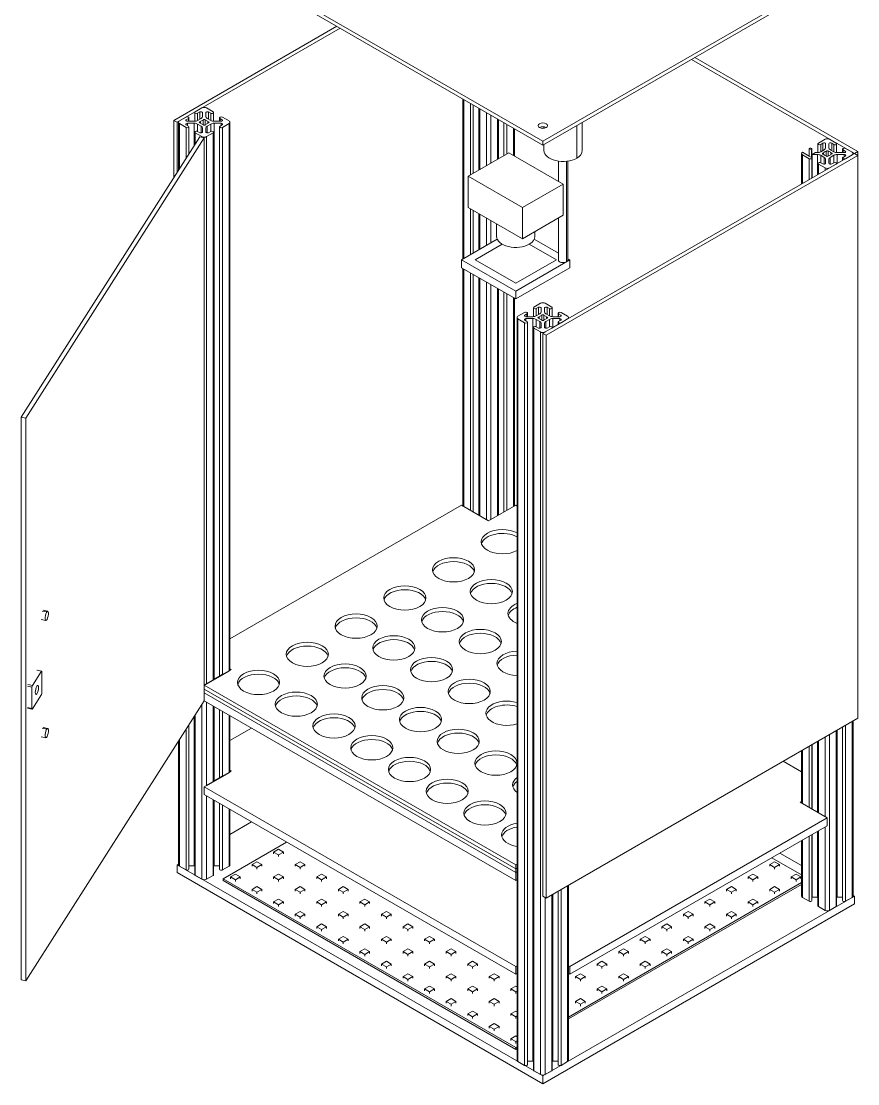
# Model space of a CAD drawing. Header units: inches. Extents: x 10.6 to 65.4, y 6.9 to 61.4.
# Drawn here: x 10.57 to 32.4, y 15.22 to 42.97 of the extents above; entities that cross this region are included whole.
import ezdxf

# ---------------------------------------------------------------- set-up
doc = ezdxf.new("R2010")
doc.units = ezdxf.units.IN
doc.header["$MEASUREMENT"] = 0
doc.layers.add('black', color=250, linetype='Continuous')

# ---------------------------------------------------------------- blocks, each defined once
blk = doc.blocks.new('A$C04AF39A6')
at = {"color": 0, "linetype": 'Continuous', "lineweight": 0, "extrusion": (5e-16, 0.816497, 0.57735)}
for p, q in [((75.594, 51.389), (85.14, 45.877)), ((75.594, 51.287), (85.14, 45.775)), ((85.14, 45.877), (93.271, 50.572)), ((85.14, 45.775), (93.271, 50.47)), ((75.505, 46.424), (79.76, 48.881)), ((79.849, 48.83), (75.594, 46.373)), ((93.271, 45.557), (89.016, 48.014)), ((89.105, 48.065), (93.36, 45.608)), ((83.053, 42.8), (83.053, 46.98)), ((83.077, 42.814), (83.077, 46.966)), ((76.056, 46.399), (76.056, 46.63)), ((76.069, 46.648), (76.242, 46.748)), ((76.186, 46.644), (76.13, 46.612)), ((76.186, 46.452), (76.186, 46.644)), ((76.257, 46.523), (76.257, 46.627)), ((76.344, 46.627), (76.344, 46.523)), ((76.36, 46.748), (76.533, 46.648)), ((76.472, 46.612), (76.416, 46.644)), ((76.416, 46.644), (76.416, 46.452)), ((76.546, 46.399), (76.546, 46.63)), ((83.251, 44.996), (83.251, 46.866)), ((83.325, 45.039), (83.325, 46.823)), ((83.466, 45.121), (83.466, 46.742)), ((83.48, 45.129), (83.48, 46.733)), ((83.493, 45.136), (83.493, 46.726)), ((83.667, 45.237), (83.667, 46.626)), ((75.505, 46.424), (75.594, 46.373)), ((75.505, 44.925), (75.505, 46.424)), ((75.594, 46.373), (75.594, 45.064)), ((75.628, 45.118), (75.628, 46.373)), ((75.653, 46.407), (75.826, 46.508)), ((75.826, 46.239), (75.653, 46.34)), ((75.653, 45.156), (75.653, 46.34)), ((75.888, 46.472), (75.832, 46.44)), ((75.832, 46.44), (75.832, 46.406)), ((75.861, 46.399), (76.041, 46.399)), ((76.041, 46.348), (75.861, 46.348)), ((75.861, 46.348), (75.861, 46.29)), ((75.888, 46.399), (75.888, 46.472)), ((75.9, 46.399), (75.9, 46.49)), ((76.041, 45.766), (76.041, 46.348)), ((76.13, 46.42), (76.13, 46.612)), ((76.13, 46.42), (76.221, 46.472)), ((76.201, 46.388), (76.201, 46.359)), ((76.276, 46.431), (76.276, 46.316)), ((76.326, 46.431), (76.326, 46.316)), ((76.381, 46.472), (76.472, 46.42)), ((76.4, 46.388), (76.4, 46.359)), ((76.472, 46.42), (76.472, 46.612)), ((76.561, 46.399), (76.741, 46.399)), ((76.741, 46.348), (76.561, 46.348)), ((76.561, 46.348), (76.561, 31.827)), ((76.701, 46.399), (76.701, 46.49)), ((76.77, 46.44), (76.714, 46.472)), ((76.714, 46.399), (76.714, 46.472)), ((76.741, 46.29), (76.741, 46.348)), ((76.77, 46.406), (76.77, 46.44)), ((76.776, 46.508), (76.949, 46.407)), ((76.949, 46.34), (76.776, 46.239)), ((76.949, 32.051), (76.949, 46.34)), ((76.974, 32.065), (76.974, 46.373)), ((83.784, 45.304), (83.784, 46.558)), ((83.958, 45.405), (83.958, 46.458)), ((83.971, 45.412), (83.971, 46.45)), ((83.985, 46.442), (83.985, 45.421)), ((84.123, 45.5), (84.123, 46.363)), ((84.126, 45.502), (84.126, 46.361)), ((86.17, 45.638), (86.17, 46.37)), ((75.826, 45.429), (75.826, 46.239)), ((75.832, 46.307), (75.888, 46.275)), ((75.9, 45.545), (75.9, 46.257)), ((76.056, 45.79), (76.056, 46.117)), ((76.242, 45.999), (76.069, 46.099)), ((76.069, 45.81), (76.069, 46.099)), ((76.221, 46.275), (76.13, 46.327)), ((76.13, 46.327), (76.13, 46.135)), ((76.13, 46.135), (76.186, 46.102)), ((76.221, 46.096), (76.221, 46.275)), ((76.257, 46.119), (76.257, 46.223)), ((76.276, 46.316), (76.276, 46.313)), ((76.326, 46.316), (76.326, 46.313)), ((76.344, 46.223), (76.344, 46.119)), ((76.533, 46.099), (76.36, 45.999)), ((76.472, 46.327), (76.381, 46.275)), ((76.381, 46.275), (76.381, 46.096)), ((76.416, 46.102), (76.472, 46.135)), ((76.472, 46.135), (76.472, 46.327)), ((76.533, 31.811), (76.533, 46.099)), ((76.546, 31.818), (76.546, 46.117)), ((76.701, 31.908), (76.701, 46.257)), ((76.714, 46.275), (76.77, 46.307)), ((76.776, 31.951), (76.776, 46.239)), ((84.2, 45.545), (84.2, 46.318)), ((84.374, 45.509), (84.374, 46.218)), ((84.398, 45.495), (84.398, 46.203)), ((85.17, 46.216), (85.17, 46.254)), ((86.024, 45.434), (86.024, 46.286)), ((71.526, 38.674), (76.184, 45.99)), ((76.301, 45.965), (71.643, 38.65)), ((76.301, 45.965), (76.184, 45.99)), ((76.242, 45.978), (76.242, 45.999)), ((76.301, 31.268), (76.301, 45.965)), ((76.36, 31.71), (76.36, 45.999)), ((85.14, 45.775), (85.14, 45.877)), ((85.17, 45.638), (85.17, 45.793)), ((92.319, 45.583), (92.319, 45.813)), ((92.332, 45.831), (92.506, 45.931)), ((92.45, 45.828), (92.394, 45.796)), ((92.394, 45.604), (92.394, 45.796)), ((92.45, 45.636), (92.45, 45.828)), ((92.521, 45.707), (92.521, 45.811)), ((92.608, 45.811), (92.608, 45.707)), ((92.623, 45.931), (92.797, 45.831)), ((92.735, 45.796), (92.679, 45.828)), ((92.679, 45.828), (92.679, 45.636)), ((92.735, 45.604), (92.735, 45.796)), ((92.809, 45.583), (92.809, 45.813)), ((83.195, 44.964), (84.256, 45.577)), ((84.256, 45.577), (85.67, 44.76)), ((93.36, 45.506), (85.228, 40.811)), ((85.79, 41.238), (93.271, 45.557)), ((91.892, 44.76), (91.892, 45.557)), ((91.916, 45.591), (92.093, 45.489)), ((92.089, 45.423), (91.916, 45.523)), ((91.916, 44.774), (91.916, 45.523)), ((92.151, 45.656), (92.089, 45.691)), ((92.089, 45.691), (92.089, 45.491)), ((92.151, 45.458), (92.151, 45.656)), ((92.164, 45.441), (92.164, 45.673)), ((92.167, 45.532), (92.254, 45.582)), ((92.305, 45.532), (92.167, 45.532)), ((92.167, 45.532), (92.167, 44.919)), ((92.254, 45.582), (92.305, 45.582)), ((92.305, 44.999), (92.305, 45.532)), ((92.393, 45.603), (92.484, 45.656)), ((92.484, 45.458), (92.393, 45.511)), ((92.393, 45.511), (92.393, 45.319)), ((92.465, 45.571), (92.465, 45.543)), ((92.539, 45.614), (92.539, 45.5)), ((92.589, 45.614), (92.589, 45.5)), ((92.644, 45.656), (92.736, 45.603)), ((92.736, 45.511), (92.644, 45.458)), ((92.664, 45.571), (92.664, 45.543)), ((92.736, 45.319), (92.736, 45.511)), ((92.824, 45.582), (93.004, 45.582)), ((93.004, 45.532), (92.824, 45.532)), ((92.824, 45.532), (92.824, 45.299)), ((92.965, 45.582), (92.965, 45.673)), ((93.034, 45.623), (92.978, 45.656)), ((92.978, 45.582), (92.978, 45.656)), ((93.004, 45.474), (93.004, 45.532)), ((93.034, 45.589), (93.034, 45.623)), ((93.039, 45.691), (93.213, 45.591)), ((93.213, 45.523), (93.039, 45.423)), ((93.237, 45.537), (93.237, 45.557)), ((93.271, 45.557), (93.36, 45.608)), ((93.271, 45.557), (93.36, 45.506)), ((93.36, 45.608), (93.36, 45.506)), ((93.36, 30.809), (93.36, 45.506)), ((85.545, 44.832), (85.545, 45.358)), ((85.758, 42.729), (85.758, 45.354)), ((85.795, 42.78), (85.795, 45.358)), ((92.089, 44.875), (92.089, 45.423)), ((92.093, 45.489), (92.095, 45.49)), ((92.095, 45.49), (92.151, 45.458)), ((92.164, 44.917), (92.164, 45.441)), ((92.319, 45.007), (92.319, 45.301)), ((92.506, 45.183), (92.332, 45.283)), ((92.332, 45.015), (92.332, 45.283)), ((92.394, 45.318), (92.45, 45.286)), ((92.484, 45.279), (92.484, 45.458)), ((92.521, 45.303), (92.521, 45.407)), ((92.539, 45.5), (92.539, 45.496)), ((92.589, 45.5), (92.589, 45.496)), ((92.608, 45.407), (92.608, 45.303)), ((92.797, 45.283), (92.623, 45.183)), ((92.644, 45.458), (92.644, 45.279)), ((92.679, 45.286), (92.735, 45.318)), ((92.809, 45.29), (92.809, 45.301)), ((92.965, 45.38), (92.965, 45.441)), ((92.978, 45.458), (93.034, 45.491)), ((83.195, 44.964), (83.195, 44.148)), ((84.609, 44.148), (83.195, 44.964)), ((92.506, 45.115), (92.506, 45.183)), ((85.67, 44.76), (84.609, 44.148)), ((85.67, 44.76), (85.67, 43.944)), ((84.609, 43.331), (83.195, 44.148)), ((84.609, 44.148), (84.609, 43.331)), ((83.251, 42.914), (83.251, 44.116)), ((83.325, 42.957), (83.325, 44.073)), ((83.466, 43.039), (83.466, 43.992)), ((83.48, 43.047), (83.48, 43.983)), ((83.493, 43.054), (83.493, 43.976)), ((83.667, 43.155), (83.667, 43.876)), ((85.67, 43.944), (84.609, 43.331)), ((85.545, 42.78), (85.545, 43.872)), ((83.784, 43.222), (83.784, 43.808)), ((83.933, 43.722), (83.933, 43.393)), ((83.95, 43.318), (83.018, 42.78)), ((85.545, 42.954), (84.916, 43.318)), ((84.933, 43.518), (84.933, 43.393)), ((83.372, 42.78), (84.079, 43.189)), ((84.079, 43.189), (83.372, 42.78)), ((84.786, 43.189), (85.493, 42.78)), ((85.493, 42.78), (84.786, 43.189)), ((83.018, 42.78), (84.433, 41.964)), ((83.018, 42.576), (83.018, 42.78)), ((84.433, 42.168), (83.372, 42.78)), ((83.372, 42.78), (84.433, 42.168)), ((85.493, 42.78), (84.433, 42.168)), ((84.433, 41.964), (85.847, 42.78)), ((84.433, 42.168), (85.493, 42.78)), ((85.847, 42.78), (85.795, 42.81)), ((85.847, 42.576), (85.847, 42.78)), ((84.433, 41.76), (83.018, 42.576)), ((83.053, 36.352), (83.053, 42.556)), ((83.077, 36.337), (83.077, 42.542)), ((85.847, 42.576), (84.433, 41.76)), ((83.251, 36.237), (83.251, 42.442)), ((83.325, 36.194), (83.325, 42.399)), ((83.466, 36.113), (83.466, 42.318)), ((83.48, 36.105), (83.48, 42.309)), ((83.493, 36.097), (83.493, 42.302)), ((83.667, 35.997), (83.667, 42.202)), ((83.784, 35.997), (83.784, 42.134)), ((83.958, 36.097), (83.958, 42.034)), ((83.971, 36.105), (83.971, 42.026)), ((83.985, 42.018), (83.985, 36.113)), ((84.123, 36.192), (84.123, 41.939)), ((84.126, 36.194), (84.126, 41.937)), ((84.433, 41.76), (84.433, 41.964)), ((84.2, 36.237), (84.2, 41.894)), ((84.374, 36.337), (84.374, 41.794)), ((84.398, 36.352), (84.398, 41.779)), ((84.907, 41.546), (85.081, 41.647)), ((85.198, 41.647), (85.372, 41.546)), ((84.491, 41.306), (84.665, 41.406)), ((84.726, 41.371), (84.67, 41.338)), ((84.726, 41.297), (84.726, 41.371)), ((84.739, 41.297), (84.739, 41.389)), ((84.895, 41.298), (84.895, 41.529)), ((84.968, 41.318), (85.06, 41.371)), ((85.025, 41.543), (84.969, 41.511)), ((84.969, 41.319), (84.969, 41.511)), ((85.025, 41.351), (85.025, 41.543)), ((85.096, 41.422), (85.096, 41.526)), ((85.183, 41.526), (85.183, 41.422)), ((85.22, 41.371), (85.311, 41.318)), ((85.31, 41.511), (85.254, 41.543)), ((85.254, 41.543), (85.254, 41.351)), ((85.31, 41.319), (85.31, 41.511)), ((85.385, 41.298), (85.385, 41.529)), ((85.54, 41.297), (85.54, 41.389)), ((85.609, 41.338), (85.553, 41.371)), ((85.553, 41.297), (85.553, 41.371)), ((85.615, 41.406), (85.788, 41.306)), ((84.467, 21.88), (84.467, 41.272)), ((84.665, 41.138), (84.491, 41.238)), ((84.491, 21.847), (84.491, 41.238)), ((84.665, 21.746), (84.665, 41.138)), ((84.67, 41.338), (84.67, 41.304)), ((84.67, 41.206), (84.726, 41.174)), ((84.7, 41.297), (84.88, 41.297)), ((84.88, 41.247), (84.7, 41.247)), ((84.7, 41.247), (84.7, 41.189)), ((84.739, 21.764), (84.739, 41.156)), ((84.88, 21.855), (84.88, 41.247)), ((85.06, 41.173), (84.968, 41.226)), ((84.968, 41.226), (84.968, 41.034)), ((85.04, 41.287), (85.04, 41.258)), ((85.06, 40.994), (85.06, 41.173)), ((85.096, 41.018), (85.096, 41.122)), ((85.115, 41.33), (85.115, 41.215)), ((85.115, 41.215), (85.115, 41.211)), ((85.165, 41.33), (85.165, 41.215)), ((85.165, 41.215), (85.165, 41.211)), ((85.183, 41.122), (85.183, 41.018)), ((85.311, 41.226), (85.22, 41.173)), ((85.22, 41.173), (85.22, 40.994)), ((85.239, 41.287), (85.239, 41.258)), ((85.311, 41.034), (85.311, 41.226)), ((85.373, 40.997), (85.613, 41.135)), ((85.399, 41.297), (85.58, 41.297)), ((85.58, 41.247), (85.399, 41.247)), ((85.399, 41.247), (85.399, 41.012)), ((85.54, 41.093), (85.54, 41.156)), ((85.553, 41.174), (85.609, 41.206)), ((85.58, 41.189), (85.58, 41.247)), ((85.609, 41.304), (85.609, 41.338)), ((85.788, 41.238), (85.615, 41.138)), ((85.615, 41.136), (85.615, 41.138)), ((85.788, 41.236), (85.788, 41.238)), ((85.812, 41.251), (85.812, 41.272)), ((84.895, 21.624), (84.895, 41.016)), ((85.081, 40.898), (84.907, 40.998)), ((84.907, 21.606), (84.907, 40.998)), ((84.969, 41.034), (85.025, 41.001)), ((85.081, 21.506), (85.081, 40.898)), ((85.14, 40.862), (85.197, 40.895)), ((85.14, 40.862), (85.228, 40.811)), ((85.14, 26.165), (85.14, 40.862)), ((85.372, 40.998), (85.198, 40.898)), ((85.198, 40.896), (85.198, 40.898)), ((85.228, 40.811), (85.228, 26.114)), ((85.254, 41.001), (85.31, 41.034)), ((85.372, 40.996), (85.372, 40.998)), ((85.385, 41.004), (85.385, 41.016)), ((71.643, 38.65), (71.526, 38.674)), ((71.526, 23.977), (71.526, 38.674)), ((71.643, 38.65), (71.643, 23.953)), ((83.018, 36.371), (76.974, 32.881)), ((83.725, 35.963), (83.018, 36.371)), ((84.433, 36.371), (83.725, 35.963)), ((84.467, 36.352), (84.433, 36.371)), ((72.075, 33.611), (72.192, 33.587)), ((72.101, 33.632), (72.218, 33.607)), ((72.049, 33.387), (72.166, 33.362)), ((72.052, 32.039), (71.815, 31.667)), ((71.934, 32.064), (72.052, 32.039)), ((71.941, 32.069), (72.058, 32.044)), ((72.063, 31.47), (72.063, 32.03)), ((76.774, 31.95), (76.535, 31.811)), ((77.008, 32.085), (76.951, 32.052)), ((76.974, 32.105), (77.008, 32.085)), ((71.686, 31.649), (71.804, 31.624)), ((71.698, 31.692), (71.815, 31.667)), ((76.358, 31.709), (76.301, 31.677)), ((76.301, 31.677), (76.301, 31.574)), ((76.301, 31.677), (84.433, 26.982)), ((71.804, 31.624), (71.804, 31.064)), ((71.815, 31.055), (72.052, 31.427)), ((76.301, 31.574), (76.301, 31.472)), ((76.301, 31.574), (84.433, 26.88)), ((84.433, 26.88), (76.301, 31.574)), ((76.301, 31.472), (76.301, 31.268)), ((76.301, 31.472), (84.433, 26.778)), ((84.433, 26.778), (76.301, 31.472)), ((71.643, 23.953), (76.301, 31.268)), ((71.686, 31.089), (71.804, 31.064)), ((76.242, 26.607), (76.242, 31.176)), ((84.433, 26.573), (76.301, 31.268)), ((76.36, 29.057), (76.36, 31.234)), ((76.533, 29.157), (76.533, 31.134)), ((76.546, 29.164), (76.546, 31.127)), ((76.561, 31.118), (76.561, 29.173)), ((71.691, 31.075), (71.808, 31.05)), ((76.041, 26.957), (76.041, 30.86)), ((76.056, 26.725), (76.056, 30.883)), ((76.069, 26.708), (76.069, 30.904)), ((76.701, 29.254), (76.701, 31.037)), ((76.776, 29.297), (76.776, 30.994)), ((76.949, 29.397), (76.949, 30.894)), ((76.974, 29.411), (76.974, 30.88)), ((85.228, 26.114), (93.36, 30.809)), ((72.075, 30.55), (72.192, 30.525)), ((72.101, 30.57), (72.218, 30.545)), ((75.826, 26.848), (75.826, 30.523)), ((75.9, 26.865), (75.9, 30.639)), ((77.538, 30.554), (76.974, 30.228)), ((92.965, 26.049), (92.965, 30.581)), ((93.039, 26.031), (93.039, 30.624)), ((93.213, 26.131), (93.213, 30.724)), ((93.237, 26.165), (93.237, 30.738)), ((72.049, 30.325), (72.166, 30.3)), ((75.653, 26.948), (75.653, 30.25)), ((92.506, 28.24), (92.506, 30.316)), ((92.623, 25.791), (92.623, 30.384)), ((92.797, 25.891), (92.797, 30.484)), ((92.809, 25.909), (92.809, 30.491)), ((92.824, 30.5), (92.824, 26.14)), ((75.628, 26.982), (75.628, 30.212)), ((91.916, 28.581), (91.916, 29.975)), ((92.089, 28.481), (92.089, 30.076)), ((92.164, 28.438), (92.164, 30.118)), ((92.167, 30.12), (92.167, 28.436)), ((92.305, 28.356), (92.305, 30.2)), ((92.319, 28.348), (92.319, 30.208)), ((92.332, 28.341), (92.332, 30.216)), ((91.892, 28.595), (91.892, 29.961)), ((77.008, 29.431), (76.951, 29.398)), ((76.974, 29.451), (77.008, 29.431)), ((91.892, 29.411), (91.415, 29.686)), ((76.774, 29.296), (76.535, 29.158)), ((92.167, 29.252), (92.164, 29.254)), ((76.358, 29.056), (76.301, 29.023)), ((76.301, 29.023), (76.301, 28.819)), ((76.301, 29.023), (84.433, 24.328)), ((84.433, 24.124), (76.301, 28.819)), ((76.36, 26.607), (76.36, 28.785)), ((76.533, 26.708), (76.533, 28.685)), ((76.546, 26.725), (76.546, 28.677)), ((76.561, 28.669), (76.561, 26.957)), ((76.701, 26.865), (76.701, 28.587)), ((91.857, 28.615), (91.892, 28.635)), ((92.564, 28.206), (91.857, 28.615)), ((92.164, 28.792), (92.167, 28.794)), ((92.167, 28.59), (92.164, 28.588)), ((76.776, 26.848), (76.776, 28.545)), ((76.949, 26.948), (76.949, 28.444)), ((76.974, 26.982), (76.974, 28.43)), ((77.538, 28.104), (76.974, 27.778)), ((85.847, 24.328), (92.564, 28.206)), ((92.564, 28.206), (92.564, 28.002)), ((92.564, 28.002), (85.847, 24.124)), ((92.164, 26.049), (92.164, 27.771)), ((92.167, 27.773), (92.167, 26.14)), ((92.305, 26.14), (92.305, 27.852)), ((92.319, 25.909), (92.319, 27.861)), ((92.332, 25.891), (92.332, 27.868)), ((92.506, 25.791), (92.506, 27.968)), ((76.796, 26.619), (78.453, 27.576)), ((91.892, 26.165), (91.892, 27.614)), ((91.916, 26.131), (91.916, 27.628)), ((92.089, 26.031), (92.089, 27.728)), ((78.24, 27.389), (78.113, 27.315)), ((78.113, 27.315), (78.24, 27.242)), ((78.113, 27.269), (78.113, 27.315)), ((78.367, 27.315), (78.24, 27.389)), ((78.24, 27.242), (78.367, 27.315)), ((78.24, 27.196), (78.24, 27.242)), ((78.367, 27.269), (78.367, 27.315)), ((91.892, 26.962), (91.327, 27.288)), ((75.628, 27.002), (75.594, 26.982)), ((75.594, 26.778), (75.594, 26.982)), ((75.594, 26.982), (85.14, 21.47)), ((75.653, 26.948), (75.826, 26.848)), ((75.9, 26.957), (76.041, 26.957)), ((76.561, 26.957), (76.701, 26.957)), ((76.776, 26.848), (76.949, 26.948)), ((77.677, 27.064), (77.55, 26.99)), ((77.55, 26.99), (77.677, 26.917)), ((77.55, 26.944), (77.55, 26.99)), ((77.804, 26.99), (77.677, 27.064)), ((77.677, 26.917), (77.804, 26.99)), ((77.677, 26.871), (77.677, 26.917)), ((77.804, 26.944), (77.804, 26.99)), ((78.803, 27.064), (78.676, 26.99)), ((78.676, 26.99), (78.803, 26.917)), ((78.676, 26.944), (78.676, 26.99)), ((78.93, 26.99), (78.803, 27.064)), ((78.803, 26.917), (78.93, 26.99)), ((78.803, 26.871), (78.803, 26.917)), ((78.93, 26.944), (78.93, 26.99)), ((84.433, 26.982), (84.467, 27.002)), ((84.433, 26.982), (84.433, 26.88)), ((91.188, 27.064), (91.061, 26.99)), ((91.061, 26.99), (91.188, 26.917)), ((91.061, 26.944), (91.061, 26.99)), ((91.119, 27.168), (91.892, 26.722)), ((91.315, 26.99), (91.188, 27.064)), ((91.188, 26.917), (91.315, 26.99)), ((91.188, 26.871), (91.188, 26.917)), ((91.315, 26.944), (91.315, 26.99)), ((75.594, 26.778), (85.14, 21.266)), ((76.069, 26.708), (76.242, 26.607)), ((76.36, 26.607), (76.533, 26.708)), ((77.114, 26.739), (76.987, 26.665)), ((76.987, 26.665), (77.114, 26.592)), ((76.987, 26.619), (76.987, 26.665)), ((77.241, 26.665), (77.114, 26.739)), ((77.114, 26.592), (77.241, 26.665)), ((77.241, 26.619), (77.241, 26.665)), ((78.24, 26.739), (78.113, 26.665)), ((78.113, 26.665), (78.24, 26.592)), ((78.113, 26.619), (78.113, 26.665)), ((78.367, 26.665), (78.24, 26.739)), ((78.24, 26.592), (78.367, 26.665)), ((78.367, 26.619), (78.367, 26.665)), ((79.366, 26.739), (79.239, 26.665)), ((79.239, 26.665), (79.366, 26.592)), ((79.239, 26.619), (79.239, 26.665)), ((79.493, 26.665), (79.366, 26.739)), ((79.366, 26.592), (79.493, 26.665)), ((79.493, 26.619), (79.493, 26.665)), ((84.433, 26.88), (84.467, 26.899)), ((84.467, 26.899), (84.433, 26.88)), ((84.433, 26.88), (84.433, 26.778)), ((84.433, 26.778), (84.467, 26.797)), ((84.467, 26.797), (84.433, 26.778)), ((84.433, 26.778), (84.433, 26.573)), ((90.625, 26.739), (90.498, 26.665)), ((90.498, 26.665), (90.625, 26.592)), ((90.498, 26.619), (90.498, 26.665)), ((90.752, 26.665), (90.625, 26.739)), ((90.625, 26.592), (90.752, 26.665)), ((90.752, 26.619), (90.752, 26.665)), ((91.751, 26.739), (91.624, 26.665)), ((91.624, 26.665), (91.751, 26.592)), ((91.624, 26.619), (91.624, 26.665)), ((91.878, 26.665), (91.751, 26.739)), ((91.751, 26.592), (91.878, 26.665)), ((91.878, 26.619), (91.878, 26.665)), ((92.167, 26.803), (92.164, 26.805)), ((76.796, 26.619), (76.796, 26.573)), ((84.433, 22.21), (76.796, 26.619)), ((84.433, 22.164), (76.796, 26.573)), ((77.114, 26.546), (77.114, 26.592)), ((77.677, 26.414), (77.55, 26.34)), ((77.804, 26.34), (77.677, 26.414)), ((78.24, 26.546), (78.24, 26.592)), ((78.803, 26.414), (78.676, 26.34)), ((78.93, 26.34), (78.803, 26.414)), ((79.366, 26.546), (79.366, 26.592)), ((79.929, 26.414), (79.802, 26.34)), ((80.056, 26.34), (79.929, 26.414)), ((84.467, 26.593), (84.433, 26.573)), ((85.788, 21.847), (85.788, 26.437)), ((91.892, 26.517), (85.812, 23.007)), ((91.892, 26.471), (85.812, 22.961)), ((85.812, 21.88), (85.812, 26.452)), ((90.062, 26.414), (89.935, 26.34)), ((90.19, 26.34), (90.062, 26.414)), ((90.625, 26.546), (90.625, 26.592)), ((91.188, 26.414), (91.061, 26.34)), ((91.315, 26.34), (91.188, 26.414)), ((91.751, 26.546), (91.751, 26.592)), ((77.55, 26.34), (77.677, 26.267)), ((77.55, 26.294), (77.55, 26.34)), ((77.677, 26.267), (77.804, 26.34)), ((77.677, 26.221), (77.677, 26.267)), ((77.804, 26.294), (77.804, 26.34)), ((78.24, 26.089), (78.113, 26.015)), ((78.367, 26.015), (78.24, 26.089)), ((78.676, 26.34), (78.803, 26.267)), ((78.676, 26.294), (78.676, 26.34)), ((78.803, 26.267), (78.93, 26.34)), ((78.803, 26.221), (78.803, 26.267)), ((78.93, 26.294), (78.93, 26.34)), ((79.366, 26.089), (79.239, 26.015)), ((79.493, 26.015), (79.366, 26.089)), ((79.802, 26.34), (79.929, 26.267)), ((79.802, 26.294), (79.802, 26.34)), ((79.929, 26.267), (80.056, 26.34)), ((79.929, 26.221), (79.929, 26.267)), ((80.056, 26.294), (80.056, 26.34)), ((80.492, 26.089), (80.365, 26.015)), ((80.619, 26.015), (80.492, 26.089)), ((85.14, 26.165), (85.228, 26.114)), ((85.14, 21.47), (93.271, 26.165)), ((85.198, 21.506), (85.198, 26.131)), ((85.372, 21.606), (85.372, 26.197)), ((85.385, 21.624), (85.385, 26.205)), ((85.399, 26.213), (85.399, 21.855)), ((85.54, 21.764), (85.54, 26.294)), ((85.615, 21.746), (85.615, 26.337)), ((89.499, 26.089), (89.372, 26.015)), ((89.627, 26.015), (89.499, 26.089)), ((89.935, 26.34), (90.062, 26.267)), ((89.935, 26.294), (89.935, 26.34)), ((90.062, 26.267), (90.19, 26.34)), ((90.062, 26.221), (90.062, 26.267)), ((90.19, 26.294), (90.19, 26.34)), ((90.625, 26.089), (90.498, 26.015)), ((90.752, 26.015), (90.625, 26.089)), ((91.061, 26.34), (91.188, 26.267)), ((91.061, 26.294), (91.061, 26.34)), ((91.188, 26.267), (91.315, 26.34)), ((91.188, 26.221), (91.188, 26.267)), ((91.315, 26.294), (91.315, 26.34)), ((91.916, 26.131), (92.089, 26.031)), ((92.167, 26.14), (92.305, 26.14)), ((92.824, 26.14), (92.965, 26.14)), ((93.039, 26.031), (93.213, 26.131)), ((93.271, 26.165), (93.237, 26.185)), ((93.271, 25.961), (93.271, 26.165)), ((78.113, 26.015), (78.24, 25.942)), ((78.113, 25.969), (78.113, 26.015)), ((78.24, 25.942), (78.367, 26.015)), ((78.24, 25.896), (78.24, 25.942)), ((78.367, 25.969), (78.367, 26.015)), ((79.239, 26.015), (79.366, 25.942)), ((79.239, 25.969), (79.239, 26.015)), ((79.366, 25.942), (79.493, 26.015)), ((79.366, 25.896), (79.366, 25.942)), ((79.493, 25.969), (79.493, 26.015)), ((80.365, 26.015), (80.492, 25.942)), ((80.365, 25.969), (80.365, 26.015)), ((80.492, 25.942), (80.619, 26.015)), ((80.492, 25.896), (80.492, 25.942)), ((80.619, 25.969), (80.619, 26.015)), ((85.14, 21.266), (93.271, 25.961)), ((89.372, 26.015), (89.499, 25.942)), ((89.372, 25.969), (89.372, 26.015)), ((89.499, 25.942), (89.627, 26.015)), ((89.499, 25.896), (89.499, 25.942)), ((89.627, 25.969), (89.627, 26.015)), ((90.498, 26.015), (90.625, 25.942)), ((90.498, 25.969), (90.498, 26.015)), ((90.625, 25.942), (90.752, 26.015)), ((90.625, 25.896), (90.625, 25.942)), ((90.752, 25.969), (90.752, 26.015)), ((92.332, 25.891), (92.506, 25.791)), ((92.623, 25.791), (92.797, 25.891)), ((78.803, 25.764), (78.676, 25.69)), ((78.676, 25.69), (78.803, 25.617)), ((78.676, 25.644), (78.676, 25.69)), ((78.93, 25.69), (78.803, 25.764)), ((78.803, 25.617), (78.93, 25.69)), ((78.803, 25.571), (78.803, 25.617)), ((78.93, 25.644), (78.93, 25.69)), ((79.929, 25.764), (79.802, 25.69)), ((79.802, 25.69), (79.929, 25.617)), ((79.802, 25.644), (79.802, 25.69)), ((80.056, 25.69), (79.929, 25.764)), ((79.929, 25.617), (80.056, 25.69)), ((79.929, 25.571), (79.929, 25.617)), ((80.056, 25.644), (80.056, 25.69)), ((81.055, 25.764), (80.928, 25.69)), ((80.928, 25.69), (81.055, 25.617)), ((80.928, 25.644), (80.928, 25.69)), ((81.182, 25.69), (81.055, 25.764)), ((81.055, 25.617), (81.182, 25.69)), ((81.055, 25.571), (81.055, 25.617)), ((81.182, 25.644), (81.182, 25.69)), ((88.936, 25.764), (88.809, 25.69)), ((88.809, 25.69), (88.936, 25.617)), ((88.809, 25.644), (88.809, 25.69)), ((89.064, 25.69), (88.936, 25.764)), ((88.936, 25.617), (89.064, 25.69)), ((88.936, 25.571), (88.936, 25.617)), ((89.064, 25.644), (89.064, 25.69)), ((90.062, 25.764), (89.935, 25.69)), ((89.935, 25.69), (90.062, 25.617)), ((89.935, 25.644), (89.935, 25.69)), ((90.19, 25.69), (90.062, 25.764)), ((90.062, 25.617), (90.19, 25.69)), ((90.062, 25.571), (90.062, 25.617)), ((90.19, 25.644), (90.19, 25.69)), ((79.366, 25.439), (79.239, 25.365)), ((79.239, 25.365), (79.366, 25.292)), ((79.239, 25.319), (79.239, 25.365)), ((79.493, 25.365), (79.366, 25.439)), ((79.366, 25.292), (79.493, 25.365)), ((79.366, 25.246), (79.366, 25.292)), ((79.493, 25.319), (79.493, 25.365)), ((80.492, 25.439), (80.365, 25.365)), ((80.365, 25.365), (80.492, 25.292)), ((80.365, 25.319), (80.365, 25.365)), ((80.619, 25.365), (80.492, 25.439)), ((80.492, 25.292), (80.619, 25.365)), ((80.492, 25.246), (80.492, 25.292)), ((80.619, 25.319), (80.619, 25.365)), ((81.618, 25.439), (81.49, 25.365)), ((81.49, 25.365), (81.618, 25.292)), ((81.49, 25.319), (81.49, 25.365)), ((81.745, 25.365), (81.618, 25.439)), ((81.618, 25.292), (81.745, 25.365)), ((81.618, 25.246), (81.618, 25.292)), ((81.745, 25.319), (81.745, 25.365)), ((88.373, 25.439), (88.246, 25.365)), ((88.246, 25.365), (88.373, 25.292)), ((88.246, 25.319), (88.246, 25.365)), ((88.501, 25.365), (88.373, 25.439)), ((88.373, 25.292), (88.501, 25.365)), ((88.373, 25.246), (88.373, 25.292)), ((88.501, 25.319), (88.501, 25.365)), ((89.499, 25.439), (89.372, 25.365)), ((89.372, 25.365), (89.499, 25.292)), ((89.372, 25.319), (89.372, 25.365)), ((89.627, 25.365), (89.499, 25.439)), ((89.499, 25.292), (89.627, 25.365)), ((89.499, 25.246), (89.499, 25.292)), ((89.627, 25.319), (89.627, 25.365)), ((79.929, 25.114), (79.802, 25.04)), ((79.802, 25.04), (79.929, 24.967)), ((79.802, 24.994), (79.802, 25.04)), ((80.056, 25.04), (79.929, 25.114)), ((79.929, 24.967), (80.056, 25.04)), ((80.056, 24.994), (80.056, 25.04)), ((81.055, 25.114), (80.928, 25.04)), ((80.928, 25.04), (81.055, 24.967)), ((80.928, 24.994), (80.928, 25.04)), ((81.182, 25.04), (81.055, 25.114)), ((81.055, 24.967), (81.182, 25.04)), ((81.182, 24.994), (81.182, 25.04)), ((82.181, 25.114), (82.053, 25.04)), ((82.053, 25.04), (82.181, 24.967)), ((82.053, 24.994), (82.053, 25.04)), ((82.308, 25.04), (82.181, 25.114)), ((82.181, 24.967), (82.308, 25.04)), ((82.308, 24.994), (82.308, 25.04)), ((87.81, 25.114), (87.683, 25.04)), ((87.683, 25.04), (87.81, 24.967)), ((87.683, 24.994), (87.683, 25.04)), ((87.938, 25.04), (87.81, 25.114)), ((87.81, 24.967), (87.938, 25.04)), ((87.938, 24.994), (87.938, 25.04)), ((88.936, 25.114), (88.809, 25.04)), ((88.809, 25.04), (88.936, 24.967)), ((88.809, 24.994), (88.809, 25.04)), ((89.064, 25.04), (88.936, 25.114)), ((88.936, 24.967), (89.064, 25.04)), ((89.064, 24.994), (89.064, 25.04)), ((79.929, 24.921), (79.929, 24.967)), ((80.492, 24.789), (80.365, 24.715)), ((80.365, 24.715), (80.492, 24.642)), ((80.365, 24.669), (80.365, 24.715)), ((80.619, 24.715), (80.492, 24.789)), ((80.492, 24.642), (80.619, 24.715)), ((80.619, 24.669), (80.619, 24.715)), ((81.055, 24.921), (81.055, 24.967)), ((81.618, 24.789), (81.49, 24.715)), ((81.49, 24.715), (81.618, 24.642)), ((81.49, 24.669), (81.49, 24.715)), ((81.745, 24.715), (81.618, 24.789)), ((81.618, 24.642), (81.745, 24.715)), ((81.745, 24.669), (81.745, 24.715)), ((82.181, 24.921), (82.181, 24.967)), ((82.744, 24.789), (82.616, 24.715)), ((82.616, 24.715), (82.744, 24.642)), ((82.616, 24.669), (82.616, 24.715)), ((82.871, 24.715), (82.744, 24.789)), ((82.744, 24.642), (82.871, 24.715)), ((82.871, 24.669), (82.871, 24.715)), ((87.247, 24.789), (87.12, 24.715)), ((87.12, 24.715), (87.247, 24.642)), ((87.12, 24.669), (87.12, 24.715)), ((87.375, 24.715), (87.247, 24.789)), ((87.247, 24.642), (87.375, 24.715)), ((87.375, 24.669), (87.375, 24.715)), ((87.81, 24.921), (87.81, 24.967)), ((88.373, 24.789), (88.246, 24.715)), ((88.246, 24.715), (88.373, 24.642)), ((88.246, 24.669), (88.246, 24.715)), ((88.501, 24.715), (88.373, 24.789)), ((88.373, 24.642), (88.501, 24.715)), ((88.501, 24.669), (88.501, 24.715)), ((88.936, 24.921), (88.936, 24.967)), ((80.492, 24.596), (80.492, 24.642)), ((81.055, 24.464), (80.928, 24.39)), ((81.182, 24.39), (81.055, 24.464)), ((81.618, 24.596), (81.618, 24.642)), ((82.181, 24.464), (82.053, 24.39)), ((82.308, 24.39), (82.181, 24.464)), ((82.744, 24.596), (82.744, 24.642)), ((83.307, 24.464), (83.179, 24.39)), ((83.434, 24.39), (83.307, 24.464)), ((86.684, 24.464), (86.557, 24.39)), ((86.812, 24.39), (86.684, 24.464)), ((87.247, 24.596), (87.247, 24.642)), ((87.81, 24.464), (87.683, 24.39)), ((87.938, 24.39), (87.81, 24.464)), ((88.373, 24.596), (88.373, 24.642)), ((80.928, 24.39), (81.055, 24.317)), ((80.928, 24.344), (80.928, 24.39)), ((81.055, 24.317), (81.182, 24.39)), ((81.055, 24.271), (81.055, 24.317)), ((81.182, 24.344), (81.182, 24.39)), ((82.053, 24.39), (82.181, 24.317)), ((82.053, 24.344), (82.053, 24.39)), ((82.181, 24.317), (82.308, 24.39)), ((82.181, 24.271), (82.181, 24.317)), ((82.308, 24.344), (82.308, 24.39)), ((83.179, 24.39), (83.307, 24.317)), ((83.179, 24.344), (83.179, 24.39)), ((83.307, 24.317), (83.434, 24.39)), ((83.307, 24.271), (83.307, 24.317)), ((83.434, 24.344), (83.434, 24.39)), ((84.433, 24.328), (84.467, 24.348)), ((84.433, 24.328), (84.433, 24.124)), ((84.467, 24.144), (84.433, 24.124)), ((85.812, 24.348), (85.847, 24.328)), ((85.847, 24.124), (85.812, 24.144)), ((85.847, 24.328), (85.847, 24.124)), ((86.557, 24.39), (86.684, 24.317)), ((86.557, 24.344), (86.557, 24.39)), ((86.684, 24.317), (86.812, 24.39)), ((86.684, 24.271), (86.684, 24.317)), ((86.812, 24.344), (86.812, 24.39)), ((87.683, 24.39), (87.81, 24.317)), ((87.683, 24.344), (87.683, 24.39)), ((87.81, 24.317), (87.938, 24.39)), ((87.81, 24.271), (87.81, 24.317)), ((87.938, 24.344), (87.938, 24.39)), ((71.643, 23.953), (71.526, 23.977)), ((81.618, 24.139), (81.49, 24.065)), ((81.49, 24.065), (81.618, 23.992)), ((81.49, 24.019), (81.49, 24.065)), ((81.745, 24.065), (81.618, 24.139)), ((81.618, 23.992), (81.745, 24.065)), ((81.618, 23.946), (81.618, 23.992)), ((81.745, 24.019), (81.745, 24.065)), ((82.744, 24.139), (82.616, 24.065)), ((82.616, 24.065), (82.744, 23.992)), ((82.616, 24.019), (82.616, 24.065)), ((82.871, 24.065), (82.744, 24.139)), ((82.744, 23.992), (82.871, 24.065)), ((82.744, 23.946), (82.744, 23.992)), ((82.871, 24.019), (82.871, 24.065)), ((83.87, 24.139), (83.742, 24.065)), ((83.742, 24.065), (83.87, 23.992)), ((83.742, 24.019), (83.742, 24.065)), ((83.997, 24.065), (83.87, 24.139)), ((83.87, 23.992), (83.997, 24.065)), ((83.87, 23.946), (83.87, 23.992)), ((83.997, 24.019), (83.997, 24.065)), ((86.121, 24.139), (85.994, 24.065)), ((85.994, 24.065), (86.121, 23.992)), ((85.994, 24.019), (85.994, 24.065)), ((86.249, 24.065), (86.121, 24.139)), ((86.121, 23.992), (86.249, 24.065)), ((86.121, 23.946), (86.121, 23.992)), ((86.249, 24.019), (86.249, 24.065)), ((87.247, 24.139), (87.12, 24.065)), ((87.12, 24.065), (87.247, 23.992)), ((87.12, 24.019), (87.12, 24.065)), ((87.375, 24.065), (87.247, 24.139)), ((87.247, 23.992), (87.375, 24.065)), ((87.247, 23.946), (87.247, 23.992)), ((87.375, 24.019), (87.375, 24.065)), ((82.181, 23.813), (82.053, 23.74)), ((82.053, 23.74), (82.181, 23.667)), ((82.053, 23.694), (82.053, 23.74)), ((82.308, 23.74), (82.181, 23.813)), ((82.181, 23.667), (82.308, 23.74)), ((82.181, 23.621), (82.181, 23.667)), ((82.308, 23.694), (82.308, 23.74)), ((83.307, 23.813), (83.179, 23.74)), ((83.179, 23.74), (83.307, 23.667)), ((83.179, 23.694), (83.179, 23.74)), ((83.434, 23.74), (83.307, 23.813)), ((83.307, 23.667), (83.434, 23.74)), ((83.307, 23.621), (83.307, 23.667)), ((83.434, 23.694), (83.434, 23.74)), ((84.433, 23.813), (84.305, 23.74)), ((84.305, 23.74), (84.433, 23.667)), ((84.305, 23.694), (84.305, 23.74)), ((84.467, 23.794), (84.433, 23.813)), ((84.433, 23.667), (84.467, 23.686)), ((84.433, 23.621), (84.433, 23.667)), ((86.684, 23.813), (86.557, 23.74)), ((86.557, 23.74), (86.684, 23.667)), ((86.557, 23.694), (86.557, 23.74)), ((86.812, 23.74), (86.684, 23.813)), ((86.684, 23.667), (86.812, 23.74)), ((86.684, 23.621), (86.684, 23.667)), ((86.812, 23.694), (86.812, 23.74)), ((82.744, 23.488), (82.616, 23.415)), ((82.616, 23.415), (82.744, 23.341)), ((82.616, 23.369), (82.616, 23.415)), ((82.871, 23.415), (82.744, 23.488)), ((82.744, 23.341), (82.871, 23.415)), ((82.744, 23.296), (82.744, 23.341)), ((82.871, 23.369), (82.871, 23.415)), ((83.87, 23.488), (83.742, 23.415)), ((83.742, 23.415), (83.87, 23.341)), ((83.742, 23.369), (83.742, 23.415)), ((83.997, 23.415), (83.87, 23.488)), ((83.87, 23.341), (83.997, 23.415)), ((83.87, 23.296), (83.87, 23.341)), ((83.997, 23.369), (83.997, 23.415)), ((86.121, 23.488), (85.994, 23.415)), ((85.994, 23.415), (86.121, 23.341)), ((85.994, 23.369), (85.994, 23.415)), ((86.249, 23.415), (86.121, 23.488)), ((86.121, 23.341), (86.249, 23.415)), ((86.121, 23.296), (86.121, 23.341)), ((86.249, 23.369), (86.249, 23.415)), ((83.307, 23.163), (83.179, 23.09)), ((83.179, 23.09), (83.307, 23.016)), ((83.179, 23.044), (83.179, 23.09)), ((83.434, 23.09), (83.307, 23.163)), ((83.307, 23.016), (83.434, 23.09)), ((83.434, 23.044), (83.434, 23.09)), ((84.433, 23.163), (84.305, 23.09)), ((84.305, 23.09), (84.433, 23.016)), ((84.305, 23.044), (84.305, 23.09)), ((84.467, 23.144), (84.433, 23.163)), ((84.433, 23.016), (84.467, 23.036)), ((83.307, 22.971), (83.307, 23.016)), ((83.87, 22.838), (83.742, 22.765)), ((83.742, 22.765), (83.87, 22.691)), ((83.742, 22.719), (83.742, 22.765)), ((83.997, 22.765), (83.87, 22.838)), ((83.87, 22.691), (83.997, 22.765)), ((83.997, 22.719), (83.997, 22.765)), ((84.433, 22.971), (84.433, 23.016)), ((83.87, 22.646), (83.87, 22.691)), ((84.433, 22.513), (84.305, 22.44)), ((84.467, 22.494), (84.433, 22.513)), ((84.305, 22.44), (84.433, 22.366)), ((84.305, 22.394), (84.305, 22.44)), ((84.433, 22.366), (84.467, 22.386)), ((84.433, 22.32), (84.433, 22.366)), ((84.467, 22.23), (84.433, 22.21)), ((84.433, 22.21), (84.433, 22.164)), ((84.467, 22.184), (84.433, 22.164)), ((84.491, 21.847), (84.665, 21.746)), ((84.739, 21.855), (84.88, 21.855)), ((85.399, 21.855), (85.54, 21.855)), ((85.615, 21.746), (85.788, 21.847)), ((84.907, 21.606), (85.081, 21.506)), ((85.14, 21.266), (85.14, 21.47)), ((85.198, 21.506), (85.372, 21.606))]:
    blk.add_line(p, q, dxfattribs=at)
at = {"color": 0, "linetype": 'Continuous', "lineweight": 0, "extrusion": (0, 0, -1)}
for centre, major_axis, start_param, end_param in [((76.099, 46.63), (-0.0435, 0), -2.356194, 0.785398), ((75.857, 46.257), (0.0435, 0), -0.785398, 2.356194), ((85.14, 46.184), (0.125, 0), -2.356194, -0.785398), ((92.363, 45.813), (-0.0435, 0), -2.356194, 0.785398), ((93.008, 45.673), (-0.0435, 0), -0.785398, 2.356194), ((92.12, 45.441), (0.0435, 0), -0.785398, 2.356194), ((85.584, 41.389), (-0.0435, 0), -0.785398, 2.356194), ((84.696, 41.156), (0.0435, 0), -0.785398, 2.356194)]:
    blk.add_ellipse(centre, major_axis=major_axis, ratio=0.57735, start_param=start_param, end_param=end_param, dxfattribs=at)
at = {"color": 0, "linetype": 'Continuous', "lineweight": 0}
for centre, major_axis, ratio, start_param, end_param in [((76.216, 46.627), (0.0417, 0), 0.57735, 0, 2.356194), ((76.386, 46.627), (-0.0417, 0), 0.57735, -2.356194, 0), ((75.861, 46.423), (-0.0417, 0), 0.57735, -0.785398, 1.570796), ((75.861, 46.324), (-0.0417, 0), 0.57735, -1.570796, 0.785398), ((76.041, 46.471), (0.125, 0), 0.57735, -1.570796, -0.785398), ((76.041, 46.276), (-0.125, 0), 0.57735, -2.356194, -1.570796), ((76.198, 46.373), (-0.025, 0), 0.57735, -1.693052, 1.693052), ((76.301, 46.373), (-0.102, 0), 0.57735, -1.326285, -0.244511), ((76.301, 46.373), (-0.102, 0), 0.57735, 0.244511, 1.326285), ((76.132, 46.523), (0.125, 0), 0.57735, -0.785398, 0), ((76.301, 46.433), (0.025, 0), 0.57735, -0.122256, 3.263848), ((76.301, 46.373), (0.102, 0), 0.57735, 0.244511, 1.326285), ((76.301, 46.373), (0.102, 0), 0.57735, -1.326285, -0.244511), ((76.469, 46.523), (-0.125, 0), 0.57735, 0, 0.785398), ((76.403, 46.373), (0.025, 0), 0.57735, -1.693052, 1.693052), ((76.561, 46.471), (0.125, 0), 0.57735, -2.356194, -1.570796), ((76.561, 46.276), (-0.125, 0), 0.57735, -1.570796, -0.785398), ((76.741, 46.423), (0.0417, 0), 0.57735, -1.570796, 0.785398), ((76.741, 46.324), (0.0417, 0), 0.57735, -0.785398, 1.570796), ((76.216, 46.119), (0.0417, 0), 0.57735, -2.356194, 0), ((76.132, 46.223), (0.125, 0), 0.57735, 0, 0.785398), ((76.301, 46.314), (-0.025, 0), 0.57735, -0.122256, 3.263848), ((76.469, 46.223), (-0.125, 0), 0.57735, -0.785398, 0), ((76.386, 46.119), (-0.0417, 0), 0.57735, 0, 2.356194), ((92.479, 45.811), (0.0417, 0), 0.57735, 0, 2.356194), ((92.65, 45.811), (-0.0417, 0), 0.57735, -2.356194, 0), ((85.67, 45.638), (-0.5, 0), 0.57735, 0, 2.356194), ((85.67, 45.638), (0.5, 0), 0.57735, -0.785398, 0), ((92.305, 45.654), (0.125, 0), 0.57735, -1.570796, -0.785398), ((92.305, 45.46), (-0.125, 0), 0.57735, -2.356194, -1.570796), ((92.462, 45.557), (-0.025, 0), 0.57735, -1.693052, 1.693052), ((92.564, 45.557), (-0.102, 0), 0.57735, -1.326285, -0.244511), ((92.564, 45.557), (-0.102, 0), 0.57735, 0.244511, 1.326285), ((92.396, 45.707), (0.125, 0), 0.57735, -0.785398, 0), ((92.564, 45.616), (0.025, 0), 0.57735, -0.122256, 3.263848), ((92.564, 45.557), (0.102, 0), 0.57735, 0.244511, 1.326285), ((92.564, 45.557), (0.102, 0), 0.57735, -1.326285, -0.244511), ((92.733, 45.707), (-0.125, 0), 0.57735, 0, 0.785398), ((92.667, 45.557), (0.025, 0), 0.57735, -1.693052, 1.693052), ((92.824, 45.654), (0.125, 0), 0.57735, -2.356194, -1.570796), ((92.824, 45.46), (-0.125, 0), 0.57735, -1.570796, -0.785398), ((93.004, 45.606), (0.0417, 0), 0.57735, -1.570796, 0.785398), ((93.004, 45.508), (0.0417, 0), 0.57735, -0.785398, 1.570796), ((92.479, 45.303), (0.0417, 0), 0.57735, -2.356194, 0), ((92.396, 45.407), (0.125, 0), 0.57735, 0, 0.785398), ((92.564, 45.498), (-0.025, 0), 0.57735, -0.122256, 3.263848), ((92.733, 45.407), (-0.125, 0), 0.57735, -0.785398, 0), ((92.65, 45.303), (-0.0417, 0), 0.57735, 0, 2.356194), ((85.67, 42.78), (-0.125, 0), 0.57735, 0, 2.356194), ((85.67, 42.78), (0.125, 0), 0.57735, -0.785398, 0), ((85.055, 41.526), (0.0417, 0), 0.57735, 0, 2.356194), ((84.971, 41.422), (0.125, 0), 0.57735, -0.785398, 0), ((85.14, 41.331), (0.025, 0), 0.57735, -0.122256, 3.263848), ((85.225, 41.526), (-0.0417, 0), 0.57735, -2.356194, 0), ((85.308, 41.422), (-0.125, 0), 0.57735, 0, 0.785398), ((84.7, 41.321), (-0.0417, 0), 0.57735, -0.785398, 1.570796), ((84.7, 41.223), (-0.0417, 0), 0.57735, -1.570796, 0.785398), ((84.88, 41.369), (0.125, 0), 0.57735, -1.570796, -0.785398), ((84.88, 41.175), (-0.125, 0), 0.57735, -2.356194, -1.570796), ((85.037, 41.272), (-0.025, 0), 0.57735, -1.693052, 1.693052), ((85.14, 41.272), (-0.102, 0), 0.57735, -1.326285, -0.244511), ((85.14, 41.272), (-0.102, 0), 0.57735, 0.244511, 1.326285), ((84.971, 41.122), (0.125, 0), 0.57735, 0, 0.785398), ((85.14, 41.213), (-0.025, 0), 0.57735, -0.122256, 3.263848), ((85.14, 41.272), (0.102, 0), 0.57735, 0.244511, 1.326285), ((85.14, 41.272), (0.102, 0), 0.57735, -1.326285, -0.244511), ((85.308, 41.122), (-0.125, 0), 0.57735, -0.785398, 0), ((85.242, 41.272), (0.025, 0), 0.57735, -1.693052, 1.693052), ((85.399, 41.369), (0.125, 0), 0.57735, -2.356194, -1.570796), ((85.399, 41.175), (-0.125, 0), 0.57735, -1.570796, -0.785398), ((85.58, 41.321), (0.0417, 0), 0.57735, -1.570796, 0.785398), ((85.58, 41.223), (0.0417, 0), 0.57735, -0.785398, 1.570796), ((85.055, 41.018), (0.0417, 0), 0.57735, -2.356194, 0), ((85.225, 41.018), (-0.0417, 0), 0.57735, 0, 2.356194), ((84.083, 35.319), (-0.55, 0), 0.57735, -2.343292, -0.161406), ((82.81, 34.584), (0.55, 0), 0.57735, 0.161406, 2.980187), ((81.538, 33.849), (0.55, 0), 0.57735, 0.161406, 2.980187), ((83.795, 34.015), (0.55, 0), 0.57735, 0.161406, 2.980187), ((72.192, 33.484), (0.026, 0.122), 0.281691, -5.637536716181826, 0.6456485909977597), ((82.522, 33.28), (0.55, 0), 0.57735, 0.161406, 2.980187), ((84.78, 33.446), (-0.55, 0), 0.57735, -0.965072, -0.161406), ((80.265, 33.114), (0.55, 0), 0.57735, 0.161406, 2.980187), ((83.507, 32.712), (0.55, 0), 0.57735, 0.161406, 2.980187), ((81.25, 32.545), (0.55, 0), 0.57735, 0.161406, 2.980187), ((78.992, 32.379), (0.55, 0), 0.57735, 0.161406, 2.980187), ((82.235, 31.977), (0.55, 0), 0.57735, 0.161406, 2.980187), ((84.492, 32.143), (-0.55, 0), 0.57735, -1.524865, -0.161406), ((72.052, 32.013), (0.0066, 0.0313), 0.281691, -0.925148, 0.645649), ((77.719, 31.644), (0.55, 0), 0.57735, 0.161406, 2.980187), ((79.977, 31.811), (0.55, 0), 0.57735, 0.161406, 2.980187), ((71.815, 31.641), (-0.0066, -0.0313), 0.281691, -2.495944, -0.925148), ((83.219, 31.408), (0.55, 0), 0.57735, 0.161406, 2.980187), ((72.052, 31.453), (0.0066, 0.0313), 0.281691, -2.495944, -0.925148), ((78.704, 31.076), (0.55, 0), 0.57735, 0.161406, 2.980187), ((80.962, 31.242), (0.55, 0), 0.57735, 0.161406, 2.980187), ((84.204, 30.839), (-0.55, 0), 0.57735, -2.068635, -0.161406), ((71.815, 31.081), (-0.0066, -0.0313), 0.281691, -0.925148, 0.645649), ((79.689, 30.507), (0.55, 0), 0.57735, 0.161406, 2.980187), ((81.947, 30.673), (0.55, 0), 0.57735, 0.161406, 2.980187), ((72.192, 30.423), (0.026, 0.122), 0.281691, -5.637536716181827, 0.6456485909977592), ((80.674, 29.938), (0.55, 0), 0.57735, 0.161406, 2.980187), ((82.932, 30.105), (0.55, 0), 0.57735, 0.161406, 2.980187), ((83.916, 29.536), (0.55, 0), 0.57735, 0.161406, 2.980187), ((81.659, 29.37), (0.55, 0), 0.57735, 0.161406, 2.980187), ((84.901, 28.967), (-0.55, 0), 0.57735, -0.660388, -0.161406), ((82.644, 28.801), (0.55, 0), 0.57735, 0.161406, 2.980187), ((83.629, 28.233), (0.55, 0), 0.57735, 0.161406, 2.980187), ((84.613, 27.664), (-0.55, 0), 0.57735, -1.301232, -0.161406), ((75.711, 26.982), (-0.083, 0), 0.57735, 0, 0.785398), ((76.041, 26.884), (-0.125, 0), 0.57735, -1.68915, -1.570796), ((76.561, 26.884), (-0.125, 0), 0.57735, -1.570796, -1.452443), ((76.891, 26.982), (0.083, 0), 0.57735, -0.785398, 0), ((75.857, 26.865), (0.0435, 0), 0.57735, -2.356194, 0), ((76.099, 26.725), (-0.0435, 0), 0.57735, 0, 0.785398), ((76.502, 26.725), (0.0435, 0), 0.57735, -0.785398, 0), ((76.745, 26.865), (-0.0435, 0), 0.57735, 0, 2.356195), ((76.301, 26.641), (0.083, 0), 0.57735, -2.356194, -0.785398), ((91.975, 26.165), (-0.083, 0), 0.57735, 0, 0.785398), ((92.305, 26.068), (-0.125, 0), 0.57735, -1.68915, -1.570796), ((92.824, 26.068), (-0.125, 0), 0.57735, -1.570796, -1.452443), ((93.154, 26.165), (0.083, 0), 0.57735, -0.785398, 0), ((92.12, 26.049), (0.0435, 0), 0.57735, -2.356194, 0), ((92.363, 25.909), (-0.0435, 0), 0.57735, 0, 0.785398), ((92.766, 25.909), (0.0435, 0), 0.57735, -0.785398, 0), ((93.008, 26.049), (-0.0435, 0), 0.57735, 0, 2.356195), ((92.564, 25.825), (0.083, 0), 0.57735, -2.356194, -0.785398), ((84.55, 21.88), (-0.083, 0), 0.57735, 0, 0.785398), ((84.696, 21.764), (0.0435, 0), 0.57735, -2.356194, 0), ((84.88, 21.783), (-0.125, 0), 0.57735, -1.68915, -1.570796), ((85.399, 21.783), (-0.125, 0), 0.57735, -1.570796, -1.452443), ((85.584, 21.764), (-0.0435, 0), 0.57735, 0, 2.356195), ((85.729, 21.88), (0.083, 0), 0.57735, -0.785398, 0), ((84.938, 21.624), (-0.0435, 0), 0.57735, 0, 0.785398), ((85.14, 21.54), (0.083, 0), 0.57735, -2.356194, -0.785398), ((85.341, 21.624), (0.0435, 0), 0.57735, -0.785398, 0)]:
    blk.add_ellipse(centre, major_axis=major_axis, ratio=ratio, start_param=start_param, end_param=end_param, dxfattribs=at)
at = {"color": 0, "linetype": 'Continuous', "lineweight": 0, "extrusion": (-1e-16, -1e-16, -1)}
for centre, major_axis, start_param, end_param in [((76.301, 46.714), (0.083, 0), -2.356194, -0.785398), ((85.584, 41.156), (-0.0435, 0), -2.356195, 0.785398)]:
    blk.add_ellipse(centre, major_axis=major_axis, ratio=0.57735, start_param=start_param, end_param=end_param, dxfattribs=at)
at = {"color": 0, "linetype": 'Continuous', "lineweight": 0, "extrusion": (0, -1e-16, -1)}
for centre, major_axis, start_param, end_param in [((76.502, 46.63), (0.0435, 0), -0.785398, 2.356195), ((75.711, 46.373), (-0.083, 0), -0.785398, 0.785398), ((76.891, 46.373), (0.083, 0), -0.785398, 0.785398), ((85.14, 46.286), (-0.125, 0), -5.497787, 0.785398), ((92.766, 45.301), (0.0435, 0), -2.356194, 0.785398), ((84.433, 43.393), (-0.5, 0), -2.356194, 0), ((84.433, 43.393), (0.5, 0), 0, 0.785398), ((85.14, 41.613), (0.083, 0), -2.356194, -0.785398), ((85.14, 40.932), (-0.083, 0), -2.356194, -0.785398), ((84.78, 33.549), (-0.55, 0), -0.965072, 0.965072)]:
    blk.add_ellipse(centre, major_axis=major_axis, ratio=0.57735, start_param=start_param, end_param=end_param, dxfattribs=at)
at = {"color": 0, "linetype": 'Continuous', "lineweight": 0, "extrusion": (1e-16, 0, -1)}
for centre in [(75.857, 46.49), (84.696, 41.389)]:
    blk.add_ellipse(centre, major_axis=(0.0435, 0), ratio=0.57735, start_param=-2.356195, end_param=0.785398, dxfattribs=at)
at = {"color": 0, "linetype": 'Continuous', "lineweight": 0, "extrusion": (1e-16, -1e-16, -1)}
for centre, major_axis, start_param, end_param in [((76.745, 46.49), (-0.0435, 0), -0.785398, 2.356194), ((84.083, 35.421), (-0.55, 0), -2.343292, 2.343292), ((84.492, 32.245), (-0.55, 0), -1.524865, 1.524865)]:
    blk.add_ellipse(centre, major_axis=major_axis, ratio=0.57735, start_param=start_param, end_param=end_param, dxfattribs=at)
at = {"color": 0, "linetype": 'Continuous', "lineweight": 0, "extrusion": (-1e-16, 0, -1)}
for centre, major_axis, start_param, end_param in [((76.099, 46.117), (-0.0435, 0), -0.785398, 2.356195), ((76.301, 46.033), (-0.083, 0), -2.356194, -0.785398), ((92.766, 45.813), (0.0435, 0), -0.785398, 2.356195), ((91.975, 45.557), (-0.083, 0), -0.785398, 0.785398), ((93.154, 45.557), (0.083, 0), -0.785398, 0.785398), ((92.363, 45.301), (-0.0435, 0), -0.785398, 2.356195), ((85.341, 41.529), (0.0435, 0), -0.785398, 2.356195), ((85.729, 41.272), (0.083, 0), -0.785398, 0.785398), ((84.938, 41.016), (-0.0435, 0), -0.785398, 2.356195), ((82.81, 34.686), (0.55, 0), -5.497787, 0.785398), ((83.795, 34.117), (0.55, 0), -5.497787, 0.785398), ((81.538, 33.951), (0.55, 0), -5.497787, 0.785398), ((82.522, 33.382), (0.55, 0), -5.497787, 0.785398), ((80.265, 33.216), (0.55, 0), -5.497787, 0.785398), ((83.507, 32.814), (0.55, 0), -5.497787, 0.785398), ((78.992, 32.481), (0.55, 0), -5.497787, 0.785398), ((81.25, 32.647), (0.55, 0), -5.497787, 0.785398), ((79.977, 31.913), (0.55, 0), -5.497787, 0.785398), ((82.235, 32.079), (0.55, 0), -5.497787, 0.785398), ((77.719, 31.746), (0.55, 0), -5.497787, 0.785398), ((80.962, 31.344), (0.55, 0), -5.497787, 0.785398), ((83.219, 31.51), (0.55, 0), -5.497787, 0.785398), ((78.704, 31.178), (0.55, 0), -5.497787, 0.785398), ((81.947, 30.775), (0.55, 0), -5.497787, 0.785398), ((79.689, 30.609), (0.55, 0), -5.497787, 0.785398), ((82.932, 30.207), (0.55, 0), -5.497787, 0.785398), ((80.674, 30.04), (0.55, 0), -5.497787, 0.785398), ((83.916, 29.638), (0.55, 0), -5.497787, 0.785398), ((81.659, 29.472), (0.55, 0), -5.497787, 0.785398), ((82.644, 28.903), (0.55, 0), -5.497787, 0.785398), ((83.629, 28.335), (0.55, 0), -5.497787, 0.785398)]:
    blk.add_ellipse(centre, major_axis=major_axis, ratio=0.57735, start_param=start_param, end_param=end_param, dxfattribs=at)
at = {"color": 0, "linetype": 'Continuous', "lineweight": 0, "extrusion": (1e-16, 1e-16, -1)}
for centre, major_axis, start_param, end_param in [((76.502, 46.117), (0.0435, 0), -2.356194, 0.785398), ((85.341, 41.016), (0.0435, 0), -2.356194, 0.785398), ((84.613, 27.766), (-0.55, 0), -1.301232, 1.301232)]:
    blk.add_ellipse(centre, major_axis=major_axis, ratio=0.57735, start_param=start_param, end_param=end_param, dxfattribs=at)
at = {"color": 0, "linetype": 'Continuous', "lineweight": 0, "extrusion": (0, 1e-16, -1)}
for centre, major_axis, start_param, end_param in [((76.745, 46.257), (-0.0435, 0), -2.356195, 0.785398), ((92.564, 45.897), (0.083, 0), -2.356194, -0.785398), ((92.12, 45.673), (0.0435, 0), -2.356195, 0.785398), ((92.564, 45.216), (-0.083, 0), -2.356194, -0.785398), ((84.938, 41.529), (-0.0435, 0), -2.356194, 0.785398), ((84.55, 41.272), (-0.083, 0), -0.785398, 0.785398)]:
    blk.add_ellipse(centre, major_axis=major_axis, ratio=0.57735, start_param=start_param, end_param=end_param, dxfattribs=at)
at = {"color": 0, "linetype": 'Continuous', "lineweight": 0, "extrusion": (-1e-16, 1e-16, -1)}
for centre, major_axis, ratio, start_param, end_param in [((93.008, 45.441), (-0.0435, 0), 0.57735, -2.356195, 0.785398), ((71.933, 31.547), (-0.026, -0.122), 0.281691, -3.787241, 2.495944)]:
    blk.add_ellipse(centre, major_axis=major_axis, ratio=ratio, start_param=start_param, end_param=end_param, dxfattribs=at)
at = {"color": 0, "linetype": 'Continuous', "lineweight": 0, "extrusion": (0, 2e-16, -1)}
for centre, start_param, end_param in [((84.204, 30.942), -2.068635, 2.068635), ((84.901, 29.069), -0.660388, 0.660388)]:
    blk.add_ellipse(centre, major_axis=(-0.55, 0), ratio=0.57735, start_param=start_param, end_param=end_param, dxfattribs=at)

msp = doc.modelspace()

# ---------------------------------------------------------------- linework, layer by layer
at = {"layer": 'black'}
for p, q in [((15.346, 25.635), (15.994, 26.009)), ((15.402, 23.014), (15.994, 23.356))]:
    msp.add_line(p, q, dxfattribs=at)

# ---------------------------------------------------------------- block references
msp.add_blockref('A$C04AF39A6', (-60.955, -6.041), dxfattribs=at)

doc.saveas('drawing.dxf')
